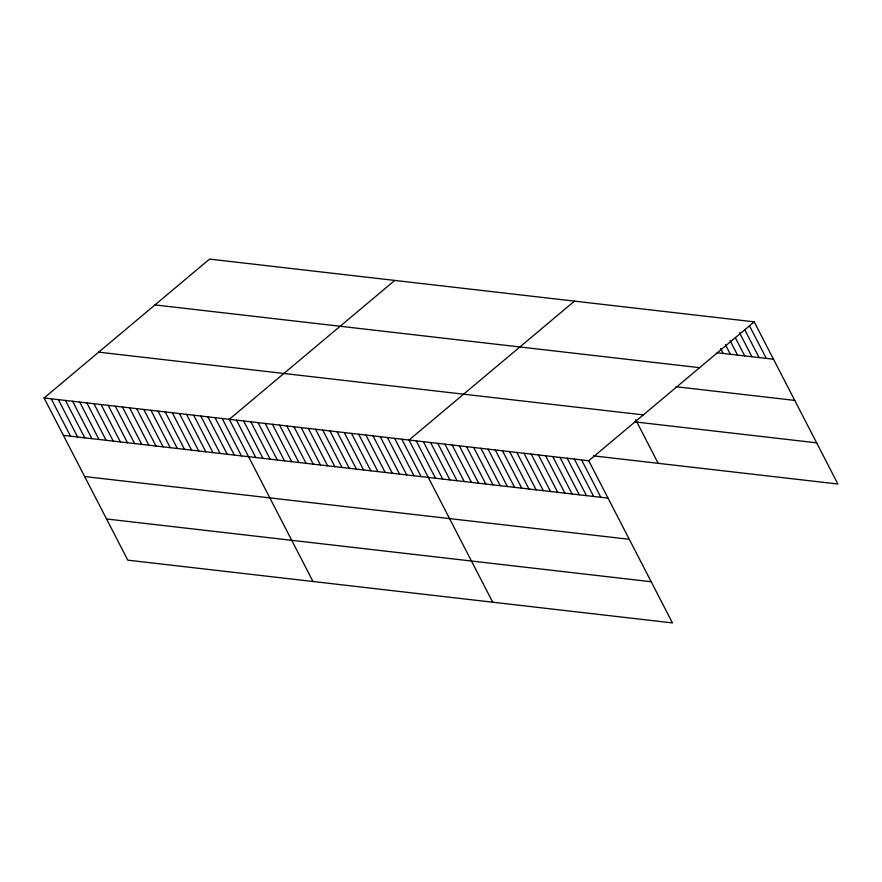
<?xml version="1.0" encoding="UTF-8"?>
<svg xmlns="http://www.w3.org/2000/svg" width="882" height="882" viewBox="0 0 882 882"><rect width="100%" height="100%" fill="white"/><g stroke="black" fill="none" stroke-linecap="round" stroke-linejoin="round"><path stroke-width="1.32" d="M44.1 397.98L588.735 460.735L672.437 622.913L127.802 560.158L44.1 397.98L209.563 259.088L754.198 321.842L837.9 484.02L593.465 455.862M394.739 280.421L229.276 419.314L312.978 581.492M574.469 301.137L409.005 440.03L492.707 602.208M588.735 460.735L754.198 321.842M717.176 352.745L773.492 359.228M154.956 304.918L699.591 367.673M676.13 386.746L794.748 400.406M98.696 352.15L643.342 414.893M634.522 421.85L816.644 442.841M63.394 435.366L608.029 498.121M84.65 476.556L629.285 539.299M106.557 518.98L651.192 581.734M749.491 325.833L766.304 358.401M744.794 329.835L759.115 357.574M739.469 332.624L751.927 356.747M735.401 337.828L744.739 355.92M730.076 340.617L737.55 355.093M725.379 344.608L730.362 354.255M720.682 348.611L723.163 353.428M635.668 419.711L658.17 463.315M581.547 459.908L600.84 497.294M574.358 459.07L593.652 496.467M567.17 458.243L586.464 495.64M559.982 457.416L579.276 494.813M552.793 456.589L572.087 493.975M545.605 455.762L564.899 493.148M538.406 454.936L557.711 492.321M531.218 454.109L550.522 491.495M524.029 453.282L543.334 490.668M516.841 452.444L536.146 489.841M509.653 451.617L528.957 489.014M502.464 450.79L521.758 488.187M495.276 449.963L514.57 487.349M488.088 449.136L507.382 486.522M480.899 448.31L500.193 485.695M473.711 447.483L493.005 484.868M466.523 446.656L485.817 484.042M459.335 445.818L478.628 483.215M452.146 444.991L471.44 482.388M444.947 444.164L464.252 481.561M437.759 443.337L457.063 480.723M430.57 442.51L449.875 479.896M423.382 441.684L442.687 479.069M416.194 440.857L435.499 478.242M401.817 439.192L421.111 476.589M394.629 438.365L413.923 475.762M387.441 437.538L406.734 474.924M380.252 436.711L399.546 474.097M373.064 435.884L392.358 473.27M365.876 435.058L385.169 472.443M358.676 434.231L377.981 471.616M351.488 433.393L370.793 470.79M344.3 432.566L363.605 469.963M337.111 431.739L356.416 469.136M329.923 430.912L349.228 468.298M322.735 430.085L342.029 467.471M315.547 429.258L334.84 466.644M308.358 428.432L327.652 465.817M301.17 427.605L320.464 464.99M293.982 426.767L313.275 464.164M286.793 425.94L306.087 463.337M279.605 425.113L298.899 462.51M272.406 424.286L291.71 461.672M265.217 423.459L284.522 460.845M258.029 422.632L277.334 460.018M250.841 421.805L270.146 459.191M243.653 420.979L262.957 458.364M236.464 420.141L255.769 457.538M222.154 418.498L241.448 455.884M215.032 417.671L234.325 455.068M207.909 416.855L227.203 454.241M200.787 416.039L220.081 453.425M193.665 415.213L212.959 452.598M186.543 414.397L205.837 451.782M179.421 413.57L198.715 450.967M172.299 412.754L191.592 450.14M165.177 411.927L184.47 449.324M158.054 411.111L177.348 448.497M150.932 410.295L170.226 447.681M143.81 409.469L163.104 446.854M136.688 408.653L155.982 446.038M129.566 407.826L148.86 445.223M122.444 407.01L141.737 444.396M115.322 406.183L134.615 443.58M108.199 405.367L127.493 442.753M101.077 404.551L120.371 441.937M93.955 403.724L113.249 441.11M86.833 402.909L106.127 440.294M79.711 402.082L99.004 439.479M72.589 401.266L91.882 438.652M65.466 400.439L84.76 437.836M58.344 399.623L77.638 437.009M51.222 398.796L70.516 436.193"/></g></svg>
